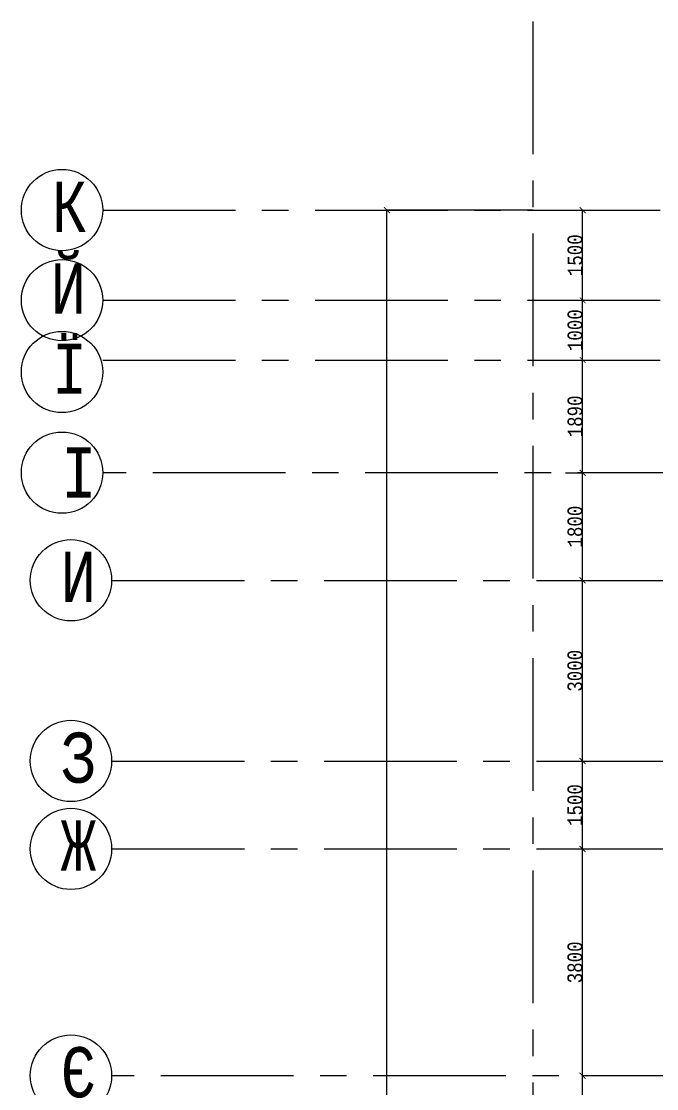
# Model space of a CAD drawing. Header units: millimetres. Extents: x -689206 to 4969298, y -1019800 to 703299.
# Drawn here: x 42750 to 53387, y -625270 to -607390 of the extents above; entities that cross this region are included whole.
import ezdxf

# ---------------------------------------------------------------- set-up
doc = ezdxf.new("R2010")
doc.units = ezdxf.units.MM
doc.linetypes.add('осеваяX2', pattern=[101.6, 63.5, -12.7, 12.7, -12.7])
doc.layers.add('РАЗМЕРЫ', color=7, linetype='Continuous', lineweight=9)
doc.layers.add('стены', color=7, linetype='Continuous', lineweight=20)
doc.layers.add('сетка', color=104, linetype='Continuous')
doc.styles.add('Аннотативный', font='isocteur.ttf', dxfattribs={"width": 0.7, "height": 250})
doc.dimstyles.new('Аннотативный', dxfattribs={"dimscale": 0, "dimtxt": 250, "dimasz": 100, "dimexe": 1.25, "dimexo": 0.625, "dimtad": 1, "dimdec": 0, "dimtxsty": 'Аннотативный', "dimblk": 'ARCHTICK', "dimcen": 2.5, "dimadec": 0, "dimazin": 0, "dimtfac": 1, "dimtdec": 0, "dimtmove": 0, "dimatfit": 3, "dimfxl": 1, "dimarcsym": 0})

# ---------------------------------------------------------------- blocks, each defined once
blk = doc.blocks.new('_ArchTick')
at = {"color": 0, "linetype": 'ByBlock', "const_width": 0.15}
blk.add_lwpolyline([(-0.5, -0.5), (0.5, 0.5)], dxfattribs=at)
blk = doc.blocks.new('*D2955')
at = {"layer": 'Defpoints', "color": 0, "lineweight": 5, "ltscale": 35, "transparency": 16777216}
for p in [(52144, -625053), (52617, -625053), (52144, -628755)]:
    blk.add_point(p, dxfattribs=at)
at = {"layer": 'РАЗМЕРЫ', "color": 0, "lineweight": -2, "ltscale": 35, "transparency": 16777216}
for p, q in [((52617, -625053), (52143, -625053)), ((52144, -628755), (52144, -625053)), ((52145, -628755), (52145, -628755))]:
    blk.add_line(p, q, dxfattribs=at)
at = {"layer": 'РАЗМЕРЫ', "color": 0, "lineweight": -2, "ltscale": 35, "transparency": 16777216, "xscale": 100, "yscale": 100, "zscale": 100}
for p, rotation in [((52144, -625053), 90), ((52144, -628755), 270)]:
    blk.add_blockref('_ArchTick', p, dxfattribs=dict(at, rotation=rotation))
at = {"layer": 'РАЗМЕРЫ', "color": 0, "lineweight": 5, "ltscale": 35, "transparency": 16777216, "insert": (52018, -626904), "char_height": 250, "attachment_point": 5, "rotation": 90, "style": 'Аннотативный'}
blk.add_mtext('3700', dxfattribs=at)
blk = doc.blocks.new('*D2946')
at = {"layer": 'Defpoints', "color": 0, "lineweight": 5, "ltscale": 35, "transparency": 16777216}
for p in [(52145, -621255), (52145, -621255), (52145, -625053)]:
    blk.add_point(p, dxfattribs=at)
at = {"layer": 'РАЗМЕРЫ', "color": 0, "lineweight": -2, "ltscale": 35, "transparency": 16777216}
for p, q in [((52145, -625053), (52145, -621255)), ((52146, -621255), (52146, -621255)), ((52146, -625053), (52146, -625053))]:
    blk.add_line(p, q, dxfattribs=at)
at = {"layer": 'РАЗМЕРЫ', "color": 0, "lineweight": -2, "ltscale": 35, "transparency": 16777216, "xscale": 100, "yscale": 100, "zscale": 100}
for p, rotation in [((52145, -621255), 90), ((52145, -625053), 270)]:
    blk.add_blockref('_ArchTick', p, dxfattribs=dict(at, rotation=rotation))
at = {"layer": 'РАЗМЕРЫ', "color": 0, "lineweight": 5, "ltscale": 35, "transparency": 16777216, "insert": (52020, -623154), "char_height": 250, "attachment_point": 5, "rotation": 90, "style": 'Аннотативный'}
blk.add_mtext('3800', dxfattribs=at)
blk = doc.blocks.new('*D2947')
at = {"layer": 'Defpoints', "color": 0, "lineweight": 5, "ltscale": 35, "transparency": 16777216}
for p in [(52145, -619782), (52145, -619782), (52145, -621255)]:
    blk.add_point(p, dxfattribs=at)
at = {"layer": 'РАЗМЕРЫ', "color": 0, "lineweight": -2, "ltscale": 35, "transparency": 16777216}
for p, q in [((52145, -621255), (52145, -619782)), ((52146, -619782), (52146, -619782)), ((52146, -621255), (52146, -621255))]:
    blk.add_line(p, q, dxfattribs=at)
at = {"layer": 'РАЗМЕРЫ', "color": 0, "lineweight": -2, "ltscale": 35, "transparency": 16777216, "xscale": 100, "yscale": 100, "zscale": 100}
for p, rotation in [((52145, -619782), 90), ((52145, -621255), 270)]:
    blk.add_blockref('_ArchTick', p, dxfattribs=dict(at, rotation=rotation))
at = {"layer": 'РАЗМЕРЫ', "color": 0, "lineweight": 5, "ltscale": 35, "transparency": 16777216, "insert": (52020, -620519), "char_height": 250, "attachment_point": 5, "rotation": 90, "style": 'Аннотативный'}
blk.add_mtext('1500', dxfattribs=at)
blk = doc.blocks.new('*D2948')
at = {"layer": 'Defpoints', "color": 0, "lineweight": 5, "ltscale": 35, "transparency": 16777216}
for p in [(52145, -616755), (52145, -616755), (52145, -619782)]:
    blk.add_point(p, dxfattribs=at)
at = {"layer": 'РАЗМЕРЫ', "color": 0, "lineweight": -2, "ltscale": 35, "transparency": 16777216}
for p, q in [((52145, -619782), (52145, -616755)), ((52146, -616755), (52146, -616755)), ((52146, -619782), (52146, -619782))]:
    blk.add_line(p, q, dxfattribs=at)
at = {"layer": 'РАЗМЕРЫ', "color": 0, "lineweight": -2, "ltscale": 35, "transparency": 16777216, "xscale": 100, "yscale": 100, "zscale": 100}
for p, rotation in [((52145, -616755), 90), ((52145, -619782), 270)]:
    blk.add_blockref('_ArchTick', p, dxfattribs=dict(at, rotation=rotation))
at = {"layer": 'РАЗМЕРЫ', "color": 0, "lineweight": 5, "ltscale": 35, "transparency": 16777216, "insert": (52020, -618269), "char_height": 250, "attachment_point": 5, "rotation": 90, "style": 'Аннотативный'}
blk.add_mtext('3000', dxfattribs=at)
blk = doc.blocks.new('*D2949')
at = {"layer": 'Defpoints', "color": 0, "lineweight": 5, "ltscale": 35, "transparency": 16777216}
for p in [(51862, -614953), (52146, -614953), (52146, -616755)]:
    blk.add_point(p, dxfattribs=at)
at = {"layer": 'РАЗМЕРЫ', "color": 0, "lineweight": -2, "ltscale": 35, "transparency": 16777216}
for p, q in [((51862, -614953), (52148, -614953)), ((52146, -616755), (52146, -614953)), ((52147, -616755), (52148, -616755))]:
    blk.add_line(p, q, dxfattribs=at)
at = {"layer": 'РАЗМЕРЫ', "color": 0, "lineweight": -2, "ltscale": 35, "transparency": 16777216, "xscale": 100, "yscale": 100, "zscale": 100}
for p, rotation in [((52146, -614953), 90), ((52146, -616755), 270)]:
    blk.add_blockref('_ArchTick', p, dxfattribs=dict(at, rotation=rotation))
at = {"layer": 'РАЗМЕРЫ', "color": 0, "lineweight": 5, "ltscale": 35, "transparency": 16777216, "insert": (52021, -615854), "char_height": 250, "attachment_point": 5, "rotation": 90, "style": 'Аннотативный'}
blk.add_mtext('1800', dxfattribs=at)
blk = doc.blocks.new('*D2956')
at = {"layer": 'Defpoints', "color": 0, "lineweight": 5, "ltscale": 35, "transparency": 16777216}
for p in [(52148, -613063), (52148, -613063), (52148, -614953)]:
    blk.add_point(p, dxfattribs=at)
at = {"layer": 'РАЗМЕРЫ', "color": 0, "lineweight": -2, "ltscale": 35, "transparency": 16777216}
for p, q in [((52148, -613063), (52149, -613063)), ((52148, -614953), (52148, -613063)), ((52148, -614953), (52149, -614953))]:
    blk.add_line(p, q, dxfattribs=at)
at = {"layer": 'РАЗМЕРЫ', "color": 0, "lineweight": -2, "ltscale": 35, "transparency": 16777216, "xscale": 100, "yscale": 100, "zscale": 100}
for p, rotation in [((52148, -613063), 90), ((52148, -614953), 270)]:
    blk.add_blockref('_ArchTick', p, dxfattribs=dict(at, rotation=rotation))
at = {"layer": 'РАЗМЕРЫ', "color": 0, "lineweight": 5, "ltscale": 35, "transparency": 16777216, "insert": (52022, -614008), "char_height": 250, "attachment_point": 5, "rotation": 90, "style": 'Аннотативный'}
blk.add_mtext('1890', dxfattribs=at)
blk = doc.blocks.new('*D2957')
at = {"layer": 'Defpoints', "color": 0, "lineweight": 5, "ltscale": 35, "transparency": 16777216}
for p in [(52148, -612063), (52148, -612063), (52148, -613063)]:
    blk.add_point(p, dxfattribs=at)
at = {"layer": 'РАЗМЕРЫ', "color": 0, "lineweight": -2, "ltscale": 35, "transparency": 16777216}
for p, q in [((52148, -612063), (52149, -612063)), ((52148, -613063), (52148, -612063)), ((52148, -613063), (52149, -613063))]:
    blk.add_line(p, q, dxfattribs=at)
at = {"layer": 'РАЗМЕРЫ', "color": 0, "lineweight": -2, "ltscale": 35, "transparency": 16777216, "xscale": 100, "yscale": 100, "zscale": 100}
for p, rotation in [((52148, -612063), 90), ((52148, -613063), 270)]:
    blk.add_blockref('_ArchTick', p, dxfattribs=dict(at, rotation=rotation))
at = {"layer": 'РАЗМЕРЫ', "color": 0, "lineweight": 5, "ltscale": 35, "transparency": 16777216, "insert": (52022, -612563), "char_height": 250, "attachment_point": 5, "rotation": 90, "style": 'Аннотативный'}
blk.add_mtext('1000', dxfattribs=at)
blk = doc.blocks.new('*D2958')
at = {"layer": 'Defpoints', "color": 0, "lineweight": 5, "ltscale": 35, "transparency": 16777216}
for p in [(52148, -610554), (52148, -610554), (52148, -612063)]:
    blk.add_point(p, dxfattribs=at)
at = {"layer": 'РАЗМЕРЫ', "color": 0, "lineweight": -2, "ltscale": 35, "transparency": 16777216}
for p, q in [((52148, -610554), (52149, -610554)), ((52148, -612063), (52148, -610554)), ((52148, -612063), (52149, -612063))]:
    blk.add_line(p, q, dxfattribs=at)
at = {"layer": 'РАЗМЕРЫ', "color": 0, "lineweight": -2, "ltscale": 35, "transparency": 16777216, "xscale": 100, "yscale": 100, "zscale": 100}
for p, rotation in [((52148, -610554), 90), ((52148, -612063), 270)]:
    blk.add_blockref('_ArchTick', p, dxfattribs=dict(at, rotation=rotation))
at = {"layer": 'РАЗМЕРЫ', "color": 0, "lineweight": 5, "ltscale": 35, "transparency": 16777216, "insert": (52022, -611308), "char_height": 250, "attachment_point": 5, "rotation": 90, "style": 'Аннотативный'}
blk.add_mtext('1500', dxfattribs=at)
blk = doc.blocks.new('*D2959')
at = {"layer": 'Defpoints', "color": 0, "lineweight": 5, "ltscale": 35, "transparency": 16777216}
for p in [(48871, -610554), (51314, -610554), (51314, -648257)]:
    blk.add_point(p, dxfattribs=at)
at = {"layer": 'РАЗМЕРЫ', "color": 0, "lineweight": -2, "ltscale": 35, "transparency": 16777216}
for p, q in [((51314, -610554), (48870, -610554)), ((48871, -648257), (48871, -610554)), ((51314, -648257), (48870, -648257))]:
    blk.add_line(p, q, dxfattribs=at)
at = {"layer": 'РАЗМЕРЫ', "color": 0, "lineweight": -2, "ltscale": 35, "transparency": 16777216, "xscale": 100, "yscale": 100, "zscale": 100}
for p, rotation in [((48871, -610554), 90), ((48871, -648257), 270)]:
    blk.add_blockref('_ArchTick', p, dxfattribs=dict(at, rotation=rotation))
at = {"layer": 'РАЗМЕРЫ', "color": 0, "lineweight": 5, "ltscale": 35, "transparency": 16777216, "insert": (48746, -629405), "char_height": 250, "attachment_point": 5, "rotation": 90, "style": 'Аннотативный'}
blk.add_mtext('37703', dxfattribs=at)

msp = doc.modelspace()

# ---------------------------------------------------------------- linework, layer by layer
at = {"layer": 'РАЗМЕРЫ', "linetype": 'осеваяX2', "lineweight": 5, "ltscale": 35}
for p, q in [((44111.5, -610553.4), (111314.2, -610554.6)), ((111181.5, -614952.9), (44111.5, -614952.9)), ((111314.2, -625052.9), (44261.5, -625052.9))]:
    msp.add_line(p, q, dxfattribs=at)
at = {"layer": 'сетка', "color": 0}
for centre in [(43430.7, -610551.2), (43430.7, -612060.7), (43430.7, -613264.5), (43430.7, -614950.7), (43580.7, -616752.7), (43580.7, -619780.1), (43580.7, -621252.7), (43580.7, -625050.6)]:
    msp.add_circle(centre, 680.7, dxfattribs=at)
at = {"layer": 'стены', "linetype": 'осеваяX2', "lineweight": 5, "ltscale": 35}
for p, q in [((51314.2, -607389.5), (51314.2, -648256.9)), ((44111.5, -612062.9), (111314.2, -612062.9)), ((44111.5, -613062.9), (111314.2, -613062.9)), ((44261.5, -616754.9), (111314.2, -616754.9)), ((44261.5, -619782.3), (111314.2, -619782.3)), ((44261.5, -621254.9), (111314.2, -621254.9))]:
    msp.add_line(p, q, dxfattribs=at)

# ---------------------------------------------------------------- texts
at = {"layer": 'РАЗМЕРЫ', "lineweight": 5, "ltscale": 35, "char_height": 841.3, "width": 7009.377, "attachment_point": 1, "style": 'Аннотативный'}
for s, insert in [('К', (43259.8, -610074.5)), ('Й', (43242.1, -611443)), ('Ї', (43259.8, -612787.8)), ('І', (43418.4, -614526.8)), ('И', (43409.8, -616275.9)), ('З', (43409.8, -619303.4)), ('Ж', (43409.8, -620775.9)), ('Є', (43409.8, -624573.9))]:
    msp.add_mtext(s, dxfattribs=dict(at, insert=insert))

# ---------------------------------------------------------------- dimensions: what is measured, and where the dimension line sits
at = {"layer": 'РАЗМЕРЫ', "lineweight": 5, "ltscale": 35}
for base, p1, p2, picture, middle in [((48871.5, -610553.6), (51314.2, -648256.9), (51314.2, -610553.6), '*D2959', (48745.8, -629405.2)), ((52147.7, -612062.9), (52147.7, -613062.9), (52147.7, -612062.9), '*D2957', (52022.1, -612562.9)), ((52147.7, -613062.9), (52147.7, -614952.9), (52147.7, -613062.9), '*D2956', (52022.1, -614007.9))]:
    dim = msp.add_linear_dim(base=base, p1=p1, p2=p2, angle=90, dimstyle='Аннотативный', dxfattribs=at)
    dim.commit()
    dim.dimension.update_dxf_attribs({"geometry": picture, "text_midpoint": middle})
for base, p1, p2, text, picture, middle in [((52147.7, -610553.6), (52147.7, -612062.9), (52147.7, -610553.6), '1500', '*D2958', (52022.1, -611308.2)), ((52146.5, -614952.9), (52146.5, -616754.9), (51861.6, -614952.9), '1800', '*D2949', (52020.8, -615853.9)), ((52145.2, -616754.9), (52145.2, -619782.3), (52145.2, -616754.9), '3000', '*D2948', (52019.6, -618268.6)), ((52145.2, -619782.3), (52145.2, -621254.9), (52145.2, -619782.3), '1500', '*D2947', (52019.6, -620518.6)), ((52145.2, -621254.9), (52145.2, -625052.9), (52145.2, -621254.9), '3800', '*D2946', (52019.6, -623153.9)), ((52144, -625052.9), (52144, -628754.9), (52617.3, -625052.9), '3700', '*D2955', (52018.3, -626903.9))]:
    dim = msp.add_linear_dim(base=base, p1=p1, p2=p2, angle=90, text=text, dimstyle='Аннотативный', dxfattribs=at)
    dim.commit()
    dim.dimension.update_dxf_attribs({"geometry": picture, "text_midpoint": middle})

doc.saveas('drawing.dxf')
